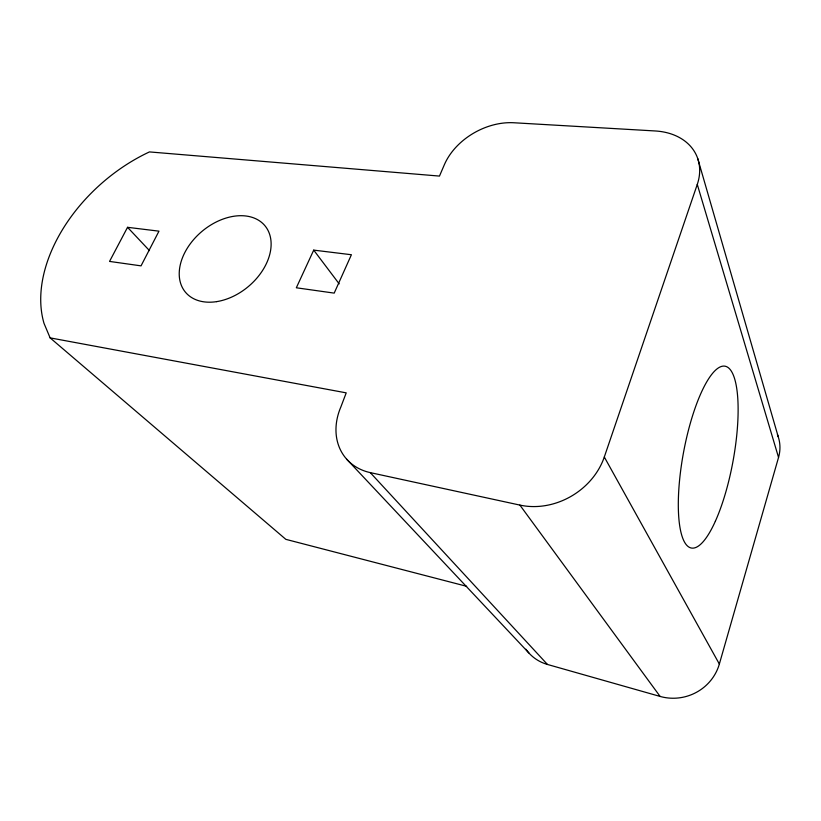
<?xml version="1.0" encoding="UTF-8"?>
<svg xmlns="http://www.w3.org/2000/svg" width="821" height="821" viewBox="0 0 821 821"><rect width="100%" height="100%" fill="white"/><g stroke="black" fill="none" stroke-linecap="round" stroke-linejoin="round"><path stroke-width="1.23" d="M525.892 649.226A44.745 41.573 -41.3 0 0 547.453 664.456L660.115 696.434A47.084 45.391 -17.2 0 0 719.35 664.045L778.544 457.43A45.227 39.275 -13.7 0 0 777.415 434.566M50.122 337.872L346.216 392.859L340.92 406.816A62.786 50.502 -39.3 0 0 370.271 472.619L519.878 505.089A67.23 57.429 -31.4 0 0 604.307 456.999L697.275 184.407A63.063 47.146 -22.7 0 0 655.322 130.97L513.884 122.76A58.537 42.528 -29 0 0 444.387 164.652L439.471 176.084L149.453 151.916A142.156 95.729 -41.3 0 0 44.026 323.392L50.122 337.872L285.841 539.346L466.656 586.307M313.714 250.118L296.33 287.781L334.198 293.118L351.409 254.736L313.714 250.118L339.186 283.871M127.542 227.314L109.542 261.417L141.038 265.86L158.966 231.163L127.542 227.314L149.484 250.621M346.76 459.288L528.909 653.003M370.271 472.619L547.453 664.456M519.878 505.089L660.115 696.434M604.307 456.999L719.35 664.045M697.275 184.407L778.544 457.43M697.768 158.638L778.216 436.721M715.378 521.191A92.465 25.133 -79.5 0 0 729.736 369.029A92.465 25.133 -79.5 0 0 679.501 480.932A92.465 25.133 -79.5 0 0 715.378 521.191M216.528 301.646A51.805 36.032 -40 0 0 268.59 231.614A51.805 36.032 -40 0 0 190.4 243.632A51.805 36.032 -40 0 0 216.528 301.646"/></g></svg>
